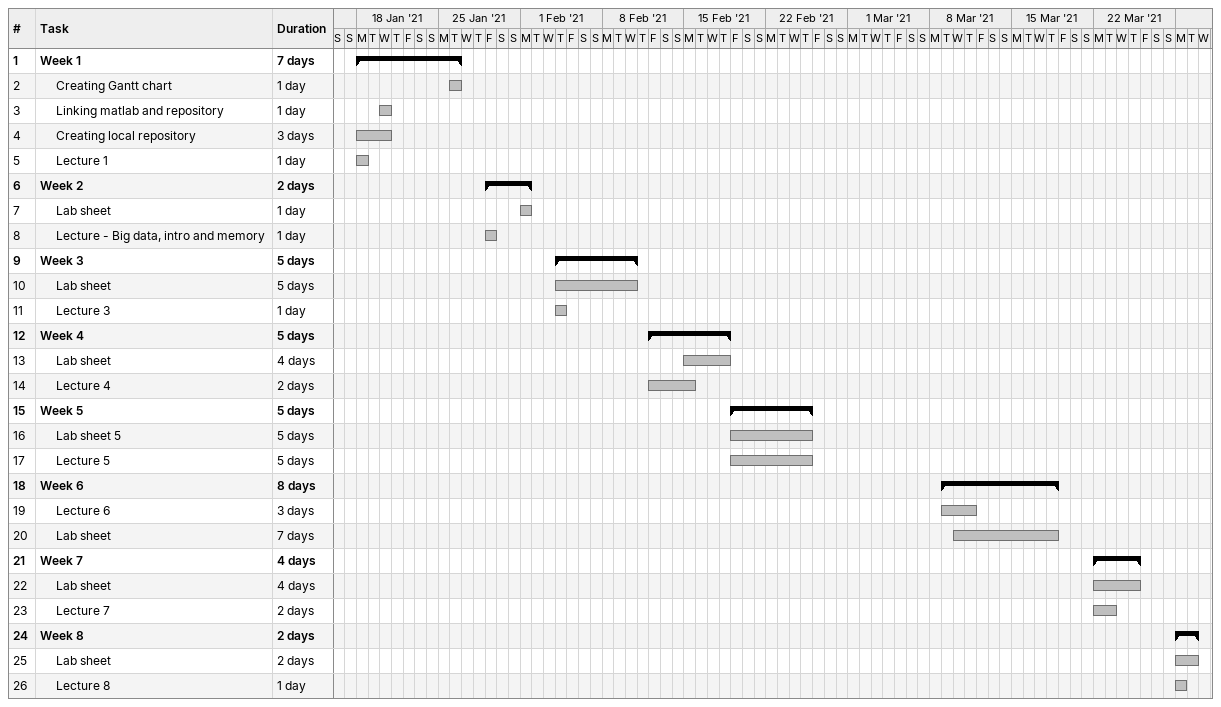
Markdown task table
| ID | Level | Task | Duration | Start | Finish |
|---|---|---|---|---|---|
| 1 | 1 | **Week 1** | 7d | 2021-01-18 | 2021-01-26 |
| 2 | 2 | Creating Gantt chart | 1d | 2021-01-26 | 2021-01-26 |
| 3 | 2 | Linking matlab and repository | 1d | 2021-01-20 | 2021-01-20 |
| 4 | 2 | Creating local repository | 3d | 2021-01-18 | 2021-01-20 |
| 5 | 2 | Lecture 1 | 1d | 2021-01-18 | 2021-01-18 |
| 6 | 1 | **Week 2** | 2d | 2021-01-29 | 2021-02-01 |
| 7 | 2 | Lab sheet | 1d | 2021-02-01 | 2021-02-01 |
| 8 | 2 | Lecture - Big data, intro and memory | 1d | 2021-01-29 | 2021-01-29 |
| 9 | 1 | **Week 3** | 5d | 2021-02-04 | 2021-02-10 |
| 10 | 2 | Lab sheet | 5d | 2021-02-04 | 2021-02-10 |
| 11 | 2 | Lecture 3 | 1d | 2021-02-04 | 2021-02-04 |
| 12 | 1 | **Week 4** | 5d | 2021-02-12 | 2021-02-18 |
| 13 | 2 | Lab sheet | 4d | 2021-02-15 | 2021-02-18 |
| 14 | 2 | Lecture 4 | 2d | 2021-02-12 | 2021-02-15 |
| 15 | 1 | **Week 5** | 5d | 2021-02-19 | 2021-02-25 |
| 16 | 2 | Lab sheet 5 | 5d | 2021-02-19 | 2021-02-25 |
| 17 | 2 | Lecture 5 | 5d | 2021-02-19 | 2021-02-25 |
| 18 | 1 | **Week 6** | 8d | 2021-03-09 | 2021-03-18 |
| 19 | 2 | Lecture 6 | 3d | 2021-03-09 | 2021-03-11 |
| 20 | 2 | Lab sheet | 7d | 2021-03-10 | 2021-03-18 |
| 21 | 1 | **Week 7** | 4d | 2021-03-22 | 2021-03-25 |
| 22 | 2 | Lab sheet | 4d | 2021-03-22 | 2021-03-25 |
| 23 | 2 | Lecture 7 | 2d | 2021-03-22 | 2021-03-23 |
| 24 | 1 | **Week 8** | 2d | 2021-03-29 | 2021-03-30 |
| 25 | 2 | Lab sheet | 2d | 2021-03-29 | 2021-03-30 |
| 26 | 2 | Lecture 8 | 1d | 2021-03-29 | 2021-03-29 |
